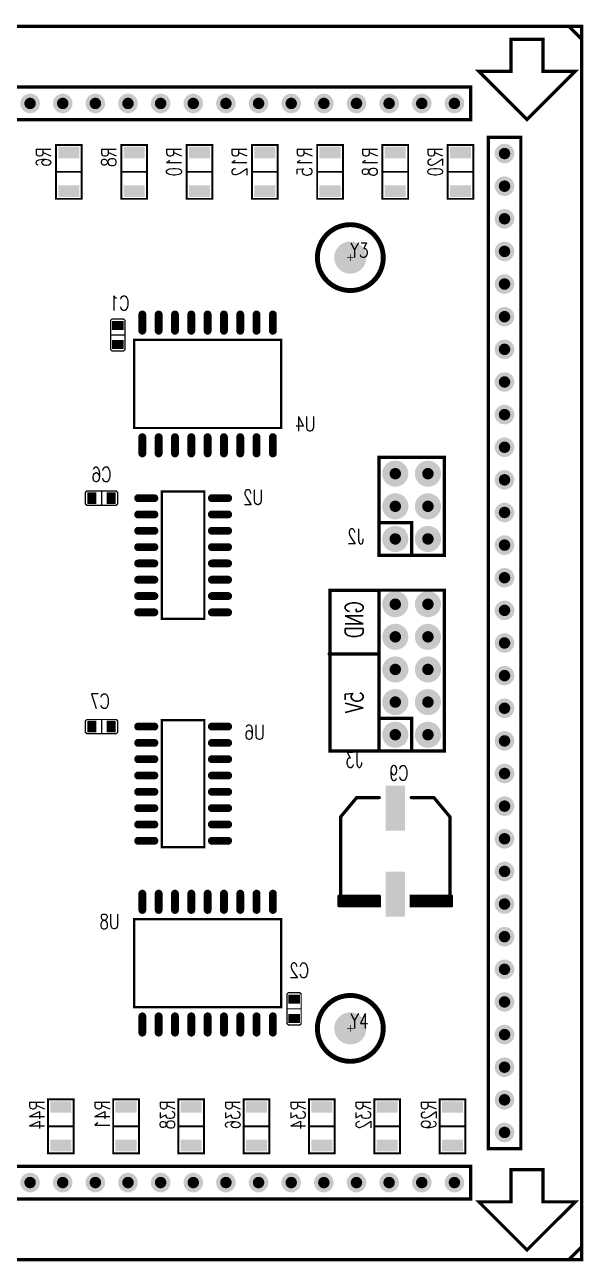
# Model space of a CAD drawing. Extents: x -18.1 to 78.1, y -18.1 to 78.1.
# Drawn here: x 34.7 to 78.1, y -18.1 to 78.1 of the extents above; entities that cross this region are included whole.
import ezdxf

# ---------------------------------------------------------------- set-up
doc = ezdxf.new("R2010")
doc.units = 0
for name, color, linetype in [('2D_LINE_29', 146, 'CONTINUOUS'), ('BOARD_OUTLINE_00', 254, 'CONTINUOUS'), ('COPPER_26', 254, 'CONTINUOUS'), ('COPPER_29', 146, 'CONTINUOUS'), ('DRIL_NPLTE_THRU_01', 3, 'CONTINUOUS'), ('DRIL_NPLTE_THRU_02', 1, 'CONTINUOUS'), ('DRIL_PLTE_THRU_01', 3, 'CONTINUOUS'), ('DRIL_PLTE_THRU_02', 1, 'CONTINUOUS'), ('DRIL_SYMBOL', 254, 'CONTINUOUS'), ('PADS_BOT', 16, 'CONTINUOUS'), ('PADS_INNER', 96, 'CONTINUOUS'), ('PADS_TOP', 96, 'CONTINUOUS'), ('PADS_XR_25', 253, 'CONTINUOUS'), ('PART_BOT_2DLINE_00', 130, 'CONTINUOUS'), ('PART_NAME_01', 254, 'CONTINUOUS'), ('PART_NAME_02', 130, 'CONTINUOUS'), ('PART_TOP_2DLINE_00', 254, 'CONTINUOUS'), ('PART_TOP_2DLINE_01', 254, 'CONTINUOUS'), ('PART_TOP_2DLINE_25', 6, 'CONTINUOUS'), ('PART_TOP_CUTOUT_01', 254, 'CONTINUOUS'), ('TEXT_29', 146, 'CONTINUOUS')]:
    doc.layers.add(name, color=color, linetype=linetype)
doc.styles.add('W0$254', font='simplex', dxfattribs={"width": 0.75})

# ---------------------------------------------------------------- blocks, each defined once
blk = doc.blocks.new('SMOOTH_0$254')
at = {"const_width": 0.127}
blk.add_lwpolyline([(-0.0635, 0, 1), (0.0635, 0, 1)], format="xyb", close=True, dxfattribs=at)
blk = doc.blocks.new('BOARD_13')
at = {"layer": 'BOARD_OUTLINE_00', "const_width": 0.254}
blk.add_lwpolyline([(0, -1.54), (1, -2.54), (95, -2.54), (96, -1.54), (96, 92.46), (95, 93.46), (1, 93.46), (0, 92.46)], close=True, dxfattribs=at)
at = {"layer": 'BOARD_OUTLINE_00'}
for p in [(1, 93.46), (95, 93.46), (0, 92.46), (96, 92.46), (0, -1.54), (96, -1.54), (1, -2.54), (95, -2.54)]:
    blk.add_blockref('SMOOTH_0$254', p, dxfattribs=at)
blk = doc.blocks.new('DRAWING_23')
at = {"layer": '2D_LINE_29', "const_width": 0.254}
blk.add_lwpolyline([(0, -0.1905), (-3.81, -0.1905), (-3.81, -12.7), (0, -12.7)], close=True, dxfattribs=at)
at = {"layer": '2D_LINE_29'}
for p in [(-3.81, -0.1905), (0, -0.1905), (-3.81, -12.7), (0, -12.7)]:
    blk.add_blockref('SMOOTH_0$254', p, dxfattribs=at)
blk = doc.blocks.new('DRAWING_24')
at = {"layer": '2D_LINE_29', "const_width": 0.254}
blk.add_lwpolyline([(0, 0), (-3.81, 0)], dxfattribs=at)
at = {"layer": '2D_LINE_29'}
for p in [(-3.81, 0), (0, 0)]:
    blk.add_blockref('SMOOTH_0$254', p, dxfattribs=at)
blk = doc.blocks.new('COPPER_19')
at = {"layer": 'COPPER_26', "const_width": 0.254}
blk.add_lwpolyline([(0, -2.5), (-2.5, -2.5), (-2.5, -5), (-5, -5), (-1.25, -8.75), (2.5, -5), (0, -5)], close=True, dxfattribs=at)
at = {"layer": 'COPPER_26'}
for p in [(-2.5, -2.5), (0, -2.5), (-5, -5), (-2.5, -5), (0, -5), (2.5, -5), (-1.25, -8.75)]:
    blk.add_blockref('SMOOTH_0$254', p, dxfattribs=at)
blk = doc.blocks.new('COPPER_20')
at = {"layer": 'COPPER_29', "const_width": 0.254}
blk.add_lwpolyline([(0, -2.5), (-2.5, -2.5), (-2.5, -5), (-5, -5), (-1.25, -8.75), (2.5, -5), (0, -5)], close=True, dxfattribs=at)
at = {"layer": 'COPPER_29'}
for p in [(-2.5, -2.5), (0, -2.5), (-5, -5), (-2.5, -5), (0, -5), (2.5, -5), (-1.25, -8.75)]:
    blk.add_blockref('SMOOTH_0$254', p, dxfattribs=at)
blk = doc.blocks.new('SMOOTH_0$1')
at = {"const_width": 0.05}
blk.add_lwpolyline([(-0.025, 0, 1), (0.025, 0, 1)], format="xyb", close=True, dxfattribs=at)
blk = doc.blocks.new('PART_BODY_BOT_1')
at = {"layer": 'PART_BOT_2DLINE_00', "const_width": 0.1}
blk.add_lwpolyline([(-1.15, 0.55), (-1.25, 0.45), (-1.25, -0.45), (-1.15, -0.55), (1.15, -0.55), (1.25, -0.45), (1.25, 0.45), (1.15, 0.55)], close=True, dxfattribs=at)
blk.add_lwpolyline([(0, 0.55), (0, -0.55)], dxfattribs=at)
at = {"layer": 'PART_BOT_2DLINE_00'}
for p in [(-1.25, 0.45), (-1.15, 0.55), (0, 0.55), (1.15, 0.55), (1.25, 0.45), (-1.25, -0.45), (-1.15, -0.55), (0, -0.55), (1.15, -0.55), (1.25, -0.45)]:
    blk.add_blockref('SMOOTH_0$1', p, dxfattribs=at)
blk = doc.blocks.new('DRIL_HOLE_0')
blk.add_lwpolyline([(0, 0, 1), (0, 0, 1)], format="xyb", close=True)
blk = doc.blocks.new('PAD_0')
blk.add_lwpolyline([(0, 0, 1), (0, 0, 1)], format="xyb", close=True)
blk = doc.blocks.new('PAD_1')
at = {"const_width": 0.7}
blk.add_lwpolyline([(-0.45, 0), (0.45, 0)], dxfattribs=at)
blk = doc.blocks.new('STK_BOT_3')
at = {"layer": 'DRIL_PLTE_THRU_01'}
blk.add_blockref('DRIL_HOLE_0', (0, 0), dxfattribs=at)
at = {"layer": 'DRIL_PLTE_THRU_02'}
blk.add_blockref('DRIL_HOLE_0', (0, 0), dxfattribs=at)
at = {"layer": 'PADS_BOT', "rotation": 90}
blk.add_blockref('PAD_1', (0, 0), dxfattribs=at)
at = {"layer": 'PADS_INNER'}
blk.add_blockref('PAD_0', (0, 0), dxfattribs=at)
at = {"layer": 'PADS_TOP'}
blk.add_blockref('PAD_0', (0, 0), dxfattribs=at)
blk = doc.blocks.new('SYM_BOT_2')
for name, p in [('PART_BODY_BOT_1', (0, 0)), ('STK_BOT_3', (-0.750062, 0)), ('STK_BOT_3', (0.750062, 0))]:
    blk.add_blockref(name, p)
blk = doc.blocks.new('PART_BOT_0')
blk.add_blockref('SYM_BOT_2', (0, 0))
at = {"layer": 'PART_NAME_02', "style": 'W0$254', "width": 0.75}
blk.add_text('C1', height=1.1557, rotation=90, dxfattribs=at).set_placement((-1.905, -0.889))
blk = doc.blocks.new('PART_BOT_1')
blk.add_blockref('SYM_BOT_2', (0, 0))
at = {"layer": 'PART_NAME_02', "style": 'W0$254', "width": 0.75}
blk.add_text('C2', height=1.1557, rotation=270, dxfattribs=at).set_placement((2.413, 1.143))
blk = doc.blocks.new('PART_BOT_5')
blk.add_blockref('SYM_BOT_2', (0, 0))
at = {"layer": 'PART_NAME_02', "style": 'W0$254', "width": 0.75}
blk.add_text('C6', height=1.1557, dxfattribs=at).set_placement((-0.762, 1.27))
blk = doc.blocks.new('PART_BOT_6')
blk.add_blockref('SYM_BOT_2', (0, 0))
at = {"layer": 'PART_NAME_02', "style": 'W0$254', "width": 0.75}
blk.add_text('C7', height=1.1557, dxfattribs=at).set_placement((-0.635, 1.397))
blk = doc.blocks.new('PART_BODY_BOT_2')
at = {"layer": 'PART_BOT_2DLINE_00', "const_width": 0.254}
for points in [[(-0.825, 1.25), (-0.825, 3), (0.675, 4.25), (6.925, 4.25), (6.925, 2)], [(6.85, 4.375), (7.6, 4.375)], [(6.85, 1.25), (6.85, 4.25)], [(6.85, 4.25), (7.6, 4.25)], [(6.922, 4.318), (7.557, 4.318), (7.557, 1.905), (6.922, 1.905), (6.922, 4.318), (7.43, 4.191), (7.43, 2.032), (7.049, 2.032), (7.049, 4.191), (7.303, 4.191), (7.303, 2.159), (7.176, 2.159), (7.176, 4.064)], [(6.975, 4.25), (6.975, 1.25), (7.6, 1.25), (7.6, 4.25)], [(7.475, 1.375), (7.475, 1.875), (7.225, 1.875), (7.225, 1.375), (7.35, 1.375), (7.35, 1.75)], [(6.85, 1.25), (7.6, 1.25)], [(6.922, -1.905), (6.925, -4.25), (0.675, -4.25), (-0.825, -3), (-0.825, -1.25)], [(6.85, -2), (6.85, -1.25), (7.6, -1.25), (7.6, -2), (6.975, -2), (6.975, -1.5), (7.35, -1.5), (7.35, -1.75), (7.1, -1.75), (7.1, -1.625)], [(6.85, -1.25), (6.85, -4.375)], [(6.922, -1.905), (7.557, -1.905), (7.557, -4.318), (6.922, -4.318), (6.922, -1.905), (7.43, -2.032), (7.43, -4.191), (7.049, -4.191), (7.049, -2.032), (7.303, -2.032), (7.303, -4.064), (7.176, -4.064), (7.176, -2.159)], [(6.975, -1.375), (7.6, -1.375)], [(7.6, -1.375), (7.6, -4.375)], [(6.85, -4.375), (7.6, -4.375)]]:
    blk.add_lwpolyline(points, dxfattribs=at)
at = {"layer": 'PART_BOT_2DLINE_00'}
for p in [(0.675, 4.25), (6.85, 4.375), (6.85, 4.25), (6.85, 4.25), (6.922, 4.318), (6.922, 4.318), (6.925, 4.25), (6.975, 4.25), (7.049, 4.191), (7.176, 4.064), (7.303, 4.191), (7.43, 4.191), (7.557, 4.318), (7.6, 4.375), (7.6, 4.25), (7.6, 4.25), (-0.825, 3), (6.922, 1.905), (6.925, 2), (7.049, 2.032), (7.176, 2.159), (7.225, 1.875), (7.303, 2.159), (7.43, 2.032), (7.475, 1.875), (7.557, 1.905), (-0.825, 1.25), (6.85, 1.25), (6.85, 1.25), (6.975, 1.25), (7.225, 1.375), (7.35, 1.75), (7.35, 1.375), (7.475, 1.375), (7.6, 1.25), (7.6, 1.25), (-0.825, -1.25), (6.85, -1.25), (6.85, -1.25), (6.85, -2), (6.922, -1.905), (6.922, -1.905), (6.922, -1.905), (6.975, -1.375), (6.975, -1.5), (6.975, -2), (7.049, -2.032), (7.1, -1.625), (7.1, -1.75), (7.303, -2.032), (7.35, -1.5), (7.35, -1.75), (7.43, -2.032), (7.557, -1.905), (7.6, -1.25), (7.6, -1.375), (7.6, -1.375), (7.6, -2), (-0.825, -3), (7.176, -2.159), (0.675, -4.25), (6.85, -4.375), (6.85, -4.375), (6.922, -4.318), (6.925, -4.25), (7.049, -4.191), (7.176, -4.064), (7.303, -4.064), (7.43, -4.191), (7.557, -4.318), (7.6, -4.375), (7.6, -4.375)]:
    blk.add_blockref('SMOOTH_0$254', p, dxfattribs=at)
blk = doc.blocks.new('PAD_2')
at = {"const_width": 1.5}
blk.add_lwpolyline([(-1.75, 0), (1.75, 0)], dxfattribs=at)
blk = doc.blocks.new('STK_BOT_4')
at = {"layer": 'DRIL_PLTE_THRU_01'}
blk.add_blockref('DRIL_HOLE_0', (0, 0), dxfattribs=at)
at = {"layer": 'DRIL_PLTE_THRU_02'}
blk.add_blockref('DRIL_HOLE_0', (0, 0), dxfattribs=at)
at = {"layer": 'PADS_BOT'}
blk.add_blockref('PAD_2', (0, 0), dxfattribs=at)
at = {"layer": 'PADS_INNER'}
blk.add_blockref('PAD_0', (0, 0), dxfattribs=at)
at = {"layer": 'PADS_TOP'}
blk.add_blockref('PAD_0', (0, 0), dxfattribs=at)
at = {"layer": 'PADS_XR_25'}
blk.add_blockref('PAD_0', (0, 0), dxfattribs=at)
blk = doc.blocks.new('SYM_BOT_3')
for name, p in [('PART_BODY_BOT_2', (0, 0)), ('STK_BOT_4', (0, 0)), ('STK_BOT_4', (6.7, 0))]:
    blk.add_blockref(name, p)
blk = doc.blocks.new('PART_BOT_8')
blk.add_blockref('SYM_BOT_3', (0, 0))
at = {"layer": 'PART_NAME_02', "style": 'W0$254', "width": 0.75}
blk.add_text('C9', height=1.1557, rotation=90, dxfattribs=at).set_placement((-2.159, -1.016))
blk = doc.blocks.new('PART_BODY_BOT_4')
at = {"layer": 'PART_BOT_2DLINE_00', "const_width": 0.254}
blk.add_lwpolyline([(-1.27, 1.27), (3.81, 1.27), (3.81, -6.35), (-1.27, -6.35)], close=True, dxfattribs=at)
blk.add_lwpolyline([(-1.27, -1.27), (1.27, -1.27), (1.27, 1.27)], dxfattribs=at)
at = {"layer": 'PART_BOT_2DLINE_00'}
for p in [(-1.27, 1.27), (1.27, 1.27), (3.81, 1.27), (-1.27, -1.27), (1.27, -1.27), (-1.27, -6.35), (3.81, -6.35)]:
    blk.add_blockref('SMOOTH_0$254', p, dxfattribs=at)
blk = doc.blocks.new('DRIL_SYMBOL_0$889')
at = {"layer": 'DRIL_SYMBOL', "const_width": 0.0508}
for points in [[(-0.254, 0), (0.254, 0)], [(0, -0.254), (0, 0.254)]]:
    blk.add_lwpolyline(points, dxfattribs=at)
blk = doc.blocks.new('DRIL_HOLE_0$889')
at = {"const_width": 0.4445}
blk.add_lwpolyline([(-0.22225, 0, 1), (0.22225, 0, 1)], format="xyb", close=True, dxfattribs=at)
blk.add_blockref('DRIL_SYMBOL_0$889', (0, 0))
blk = doc.blocks.new('PAD_3')
at = {"const_width": 1.016}
blk.add_lwpolyline([(0, -0.508, 1), (0, 0.508, 1)], format="xyb", close=True, dxfattribs=at)
blk = doc.blocks.new('PAD_4')
at = {"const_width": 1.524}
blk.add_lwpolyline([(-0.762, 0), (0.762, 0)], dxfattribs=at)
blk = doc.blocks.new('STK_BOT_6')
at = {"layer": 'DRIL_PLTE_THRU_01'}
blk.add_blockref('DRIL_HOLE_0$889', (0, 0), dxfattribs=at)
at = {"layer": 'DRIL_PLTE_THRU_02'}
blk.add_blockref('DRIL_HOLE_0$889', (0, 0), dxfattribs=at)
at = {"layer": 'PADS_BOT'}
blk.add_blockref('PAD_4', (0, 0), dxfattribs=at)
at = {"layer": 'PADS_INNER'}
blk.add_blockref('PAD_4', (0, 0), dxfattribs=at)
at = {"layer": 'PADS_TOP'}
blk.add_blockref('PAD_4', (0, 0), dxfattribs=at)
at = {"layer": 'PADS_XR_25'}
blk.add_blockref('PAD_3', (0, 0), dxfattribs=at)
blk = doc.blocks.new('PAD_5')
at = {"const_width": 0.762}
blk.add_lwpolyline([(0, -0.381, 1), (0, 0.381, 1)], format="xyb", close=True, dxfattribs=at)
blk = doc.blocks.new('STK_BOT_5')
at = {"layer": 'DRIL_PLTE_THRU_01'}
blk.add_blockref('DRIL_HOLE_0$889', (0, 0), dxfattribs=at)
at = {"layer": 'DRIL_PLTE_THRU_02'}
blk.add_blockref('DRIL_HOLE_0$889', (0, 0), dxfattribs=at)
at = {"layer": 'PADS_BOT'}
blk.add_blockref('PAD_5', (0, 0), dxfattribs=at)
at = {"layer": 'PADS_INNER'}
blk.add_blockref('PAD_5', (0, 0), dxfattribs=at)
at = {"layer": 'PADS_TOP'}
blk.add_blockref('PAD_5', (0, 0), dxfattribs=at)
at = {"layer": 'PADS_XR_25'}
blk.add_blockref('PAD_3', (0, 0), dxfattribs=at)
blk = doc.blocks.new('SYM_BOT_5')
for name, p in [('STK_BOT_6', (0, 0)), ('PART_BODY_BOT_4', (0, 0)), ('STK_BOT_5', (2.54, 0)), ('STK_BOT_5', (0, -2.54)), ('STK_BOT_5', (2.54, -2.54)), ('STK_BOT_5', (0, -5.08)), ('STK_BOT_5', (2.54, -5.08))]:
    blk.add_blockref(name, p)
blk = doc.blocks.new('PART_BOT_9')
blk.add_blockref('SYM_BOT_5', (0, 0))
at = {"layer": 'PART_NAME_02', "style": 'W0$254', "width": 0.75}
blk.add_text('J2', height=1.1557, rotation=180, dxfattribs=at).set_placement((-2.413, 0.381))
blk = doc.blocks.new('PART_BODY_BOT_5')
at = {"layer": 'PART_BOT_2DLINE_00', "const_width": 0.254}
blk.add_lwpolyline([(-1.27, 1.27), (3.81, 1.27), (3.81, -11.25), (-1.27, -11.25)], close=True, dxfattribs=at)
blk.add_lwpolyline([(-1.27, -1.27), (1.27, -1.27), (1.27, 1.27)], dxfattribs=at)
at = {"layer": 'PART_BOT_2DLINE_00'}
for p in [(-1.27, 1.27), (1.27, 1.27), (3.81, 1.27), (-1.27, -1.27), (1.27, -1.27), (-1.27, -11.25), (3.81, -11.25)]:
    blk.add_blockref('SMOOTH_0$254', p, dxfattribs=at)
blk = doc.blocks.new('SYM_BOT_6')
for name, p in [('STK_BOT_6', (0, 0)), ('PART_BODY_BOT_5', (0, 0)), ('STK_BOT_5', (2.54, 0)), ('STK_BOT_5', (0, -2.54)), ('STK_BOT_5', (2.54, -2.54)), ('STK_BOT_5', (0, -5.08)), ('STK_BOT_5', (2.54, -5.08)), ('STK_BOT_5', (0, -7.62)), ('STK_BOT_5', (2.54, -7.62)), ('STK_BOT_5', (0, -10.16)), ('STK_BOT_5', (2.54, -10.16))]:
    blk.add_blockref(name, p)
blk = doc.blocks.new('PART_BOT_10')
blk.add_blockref('SYM_BOT_6', (0, 0))
at = {"layer": 'PART_NAME_02', "style": 'W0$254', "width": 0.75}
blk.add_text('J3', height=1.1557, rotation=180, dxfattribs=at).set_placement((-2.54, 2.54))
blk = doc.blocks.new('SMOOTH_0$1524')
at = {"const_width": 0.0762}
blk.add_lwpolyline([(-0.0381, 0, 1), (0.0381, 0, 1)], format="xyb", close=True, dxfattribs=at)
blk = doc.blocks.new('PART_BODY_BOT_7')
at = {"layer": 'PART_BOT_2DLINE_00', "const_width": 0.152}
blk.add_lwpolyline([(-1, -2.1), (1, -2.1), (1, 2.1), (-1, 2.1)], close=True, dxfattribs=at)
blk.add_lwpolyline([(-1, 0), (1, 0)], dxfattribs=at)
at = {"layer": 'PART_BOT_2DLINE_00'}
for p in [(-1, 2.1), (1, 2.1), (-1, 0), (1, 0), (-1, -2.1), (1, -2.1)]:
    blk.add_blockref('SMOOTH_0$1524', p, dxfattribs=at)
blk = doc.blocks.new('PAD_7')
at = {"const_width": 0.9}
blk.add_lwpolyline([(-0.82, 0), (0.82, 0)], dxfattribs=at)
blk = doc.blocks.new('STK_BOT_10')
at = {"layer": 'DRIL_PLTE_THRU_01'}
blk.add_blockref('DRIL_HOLE_0', (0, 0), dxfattribs=at)
at = {"layer": 'DRIL_PLTE_THRU_02'}
blk.add_blockref('DRIL_HOLE_0', (0, 0), dxfattribs=at)
at = {"layer": 'PADS_BOT'}
blk.add_blockref('PAD_7', (0, 0), dxfattribs=at)
at = {"layer": 'PADS_INNER'}
blk.add_blockref('PAD_0', (0, 0), dxfattribs=at)
at = {"layer": 'PADS_TOP'}
blk.add_blockref('PAD_0', (0, 0), dxfattribs=at)
blk = doc.blocks.new('SYM_BOT_8')
for name, p in [('STK_BOT_10', (0, 1.5)), ('PART_BODY_BOT_7', (0, 0)), ('STK_BOT_10', (0, -1.5))]:
    blk.add_blockref(name, p)
blk = doc.blocks.new('PART_BOT_22')
blk.add_blockref('SYM_BOT_8', (0, 0))
at = {"layer": 'PART_NAME_02', "style": 'W0$254', "width": 0.75}
blk.add_text('R29', height=1.1557, rotation=90, dxfattribs=at).set_placement((-1.27, -2.032))
blk = doc.blocks.new('PART_BOT_25')
blk.add_blockref('SYM_BOT_8', (0, 0))
at = {"layer": 'PART_NAME_02', "style": 'W0$254', "width": 0.75}
blk.add_text('R32', height=1.1557, rotation=90, dxfattribs=at).set_placement((-1.27, -2.032))
blk = doc.blocks.new('PART_BOT_27')
blk.add_blockref('SYM_BOT_8', (0, 0))
at = {"layer": 'PART_NAME_02', "style": 'W0$254', "width": 0.75}
blk.add_text('R34', height=1.1557, rotation=90, dxfattribs=at).set_placement((-1.27, -2.032))
blk = doc.blocks.new('PART_BOT_29')
blk.add_blockref('SYM_BOT_8', (0, 0))
at = {"layer": 'PART_NAME_02', "style": 'W0$254', "width": 0.75}
blk.add_text('R36', height=1.1557, rotation=90, dxfattribs=at).set_placement((-1.27, -2.032))
blk = doc.blocks.new('PART_BOT_31')
blk.add_blockref('SYM_BOT_8', (0, 0))
at = {"layer": 'PART_NAME_02', "style": 'W0$254', "width": 0.75}
blk.add_text('R38', height=1.1557, rotation=90, dxfattribs=at).set_placement((-1.27, -2.032))
blk = doc.blocks.new('PART_BOT_35')
blk.add_blockref('SYM_BOT_8', (0, 0))
at = {"layer": 'PART_NAME_02', "style": 'W0$254', "width": 0.75}
blk.add_text('R41', height=1.1557, rotation=90, dxfattribs=at).set_placement((-1.27, -2.032))
blk = doc.blocks.new('PART_BOT_38')
blk.add_blockref('SYM_BOT_8', (0, 0))
at = {"layer": 'PART_NAME_02', "style": 'W0$254', "width": 0.75}
blk.add_text('R44', height=1.1557, rotation=90, dxfattribs=at).set_placement((-1.27, -2.032))
blk = doc.blocks.new('SMOOTH_0$1778')
at = {"const_width": 0.0889}
blk.add_lwpolyline([(-0.04445, 0, 1), (0.04445, 0, 1)], format="xyb", close=True, dxfattribs=at)
blk = doc.blocks.new('PART_BODY_BOT_8')
at = {"layer": 'PART_BOT_2DLINE_00', "const_width": 0.178}
blk.add_lwpolyline([(-4.953, -1.651), (4.953, -1.651), (4.953, 1.651), (-4.953, 1.651)], close=True, dxfattribs=at)
at = {"layer": 'PART_BOT_2DLINE_00'}
for p in [(-4.953, 1.651), (4.953, 1.651), (-4.953, -1.651), (4.953, -1.651)]:
    blk.add_blockref('SMOOTH_0$1778', p, dxfattribs=at)
blk = doc.blocks.new('PAD_8')
at = {"const_width": 0.3048}
blk.add_lwpolyline([(-0.635, -0.1524), (0.635, -0.1524, 1), (0.635, 0.1524), (-0.635, 0.1524, 1)], format="xyb", close=True, dxfattribs=at)
blk = doc.blocks.new('STK_BOT_11')
at = {"layer": 'DRIL_PLTE_THRU_01'}
blk.add_blockref('DRIL_HOLE_0', (0, 0), dxfattribs=at)
at = {"layer": 'DRIL_PLTE_THRU_02'}
blk.add_blockref('DRIL_HOLE_0', (0, 0), dxfattribs=at)
at = {"layer": 'PADS_BOT', "rotation": 90}
blk.add_blockref('PAD_8', (0, 0), dxfattribs=at)
at = {"layer": 'PADS_INNER'}
blk.add_blockref('PAD_0', (0, 0), dxfattribs=at)
at = {"layer": 'PADS_TOP'}
blk.add_blockref('PAD_0', (0, 0), dxfattribs=at)
blk = doc.blocks.new('SYM_BOT_9')
for name, p in [('STK_BOT_11', (-4.445, 2.8702)), ('STK_BOT_11', (-3.175, 2.8702)), ('STK_BOT_11', (-1.905, 2.8702)), ('STK_BOT_11', (-0.635, 2.8702)), ('STK_BOT_11', (0.635, 2.8702)), ('STK_BOT_11', (1.905, 2.8702)), ('STK_BOT_11', (3.175, 2.8702)), ('STK_BOT_11', (4.445, 2.8702)), ('PART_BODY_BOT_8', (0, 0)), ('STK_BOT_11', (-4.445, -2.8702)), ('STK_BOT_11', (-3.175, -2.8702)), ('STK_BOT_11', (-1.905, -2.8702)), ('STK_BOT_11', (-0.635, -2.8702)), ('STK_BOT_11', (0.635, -2.8702)), ('STK_BOT_11', (1.905, -2.8702)), ('STK_BOT_11', (3.175, -2.8702)), ('STK_BOT_11', (4.445, -2.8702))]:
    blk.add_blockref(name, p)
blk = doc.blocks.new('PART_BOT_51')
blk.add_blockref('SYM_BOT_9', (0, 0))
at = {"layer": 'PART_NAME_02', "style": 'W0$254', "width": 0.75}
blk.add_text('U2', height=1.1557, rotation=90, dxfattribs=at).set_placement((-3.937, -6.223))
blk = doc.blocks.new('PART_BODY_BOT_10')
at = {"layer": 'PART_BOT_2DLINE_00', "const_width": 0.178}
blk.add_lwpolyline([(-5.715, -3.429), (5.715, -3.429), (5.715, 3.429), (-5.715, 3.429)], close=True, dxfattribs=at)
at = {"layer": 'PART_BOT_2DLINE_00'}
for p in [(-5.715, 3.429), (5.715, 3.429), (-5.715, -3.429), (5.715, -3.429)]:
    blk.add_blockref('SMOOTH_0$1778', p, dxfattribs=at)
blk = doc.blocks.new('SYM_BOT_11')
for name, p in [('STK_BOT_11', (-5.08, 4.7752)), ('STK_BOT_11', (-3.81, 4.7752)), ('STK_BOT_11', (-2.54, 4.7752)), ('STK_BOT_11', (-1.27, 4.7752)), ('STK_BOT_11', (0, 4.7752)), ('STK_BOT_11', (1.27, 4.7752)), ('STK_BOT_11', (2.54, 4.7752)), ('STK_BOT_11', (3.81, 4.7752)), ('STK_BOT_11', (5.08, 4.7752)), ('PART_BODY_BOT_10', (0, 0)), ('STK_BOT_11', (-5.08, -4.7752)), ('STK_BOT_11', (-3.81, -4.7752)), ('STK_BOT_11', (-2.54, -4.7752)), ('STK_BOT_11', (-1.27, -4.7752)), ('STK_BOT_11', (0, -4.7752)), ('STK_BOT_11', (1.27, -4.7752)), ('STK_BOT_11', (2.54, -4.7752)), ('STK_BOT_11', (3.81, -4.7752)), ('STK_BOT_11', (5.08, -4.7752))]:
    blk.add_blockref(name, p)
blk = doc.blocks.new('PART_BOT_53')
blk.add_blockref('SYM_BOT_11', (0, 0))
at = {"layer": 'PART_NAME_02', "style": 'W0$254', "width": 0.75}
blk.add_text('U4', height=1.1557, dxfattribs=at).set_placement((-8.382, -3.683))
blk = doc.blocks.new('PART_BOT_55')
blk.add_blockref('SYM_BOT_9', (0, 0))
at = {"layer": 'PART_NAME_02', "style": 'W0$254', "width": 0.75}
blk.add_text('U6', height=1.1557, rotation=90, dxfattribs=at).set_placement((-3.429, -6.35))
blk = doc.blocks.new('PART_BOT_57')
blk.add_blockref('SYM_BOT_11', (0, 0))
at = {"layer": 'PART_NAME_02', "style": 'W0$254', "width": 0.75}
blk.add_text('U8', height=1.1557, rotation=180, dxfattribs=at).set_placement((-6.858, -2.667))
blk = doc.blocks.new('PART_BODY_TOP_12')
at = {"layer": 'PART_TOP_2DLINE_00', "const_width": 0.254}
blk.add_lwpolyline([(-48, 48), (-48, -45.83), (-45.83, -48), (48, -48), (48, 48)], close=True, dxfattribs=at)
at = {"layer": 'PART_TOP_2DLINE_01', "const_width": 0.254}
for points in [[(-39.37, 43.27), (-39.37, 40.73), (39.37, 40.73), (39.37, 43.27)], [(-43.27, 39.37), (-43.27, -39.37), (-40.73, -39.37), (-40.73, 39.37)], [(40.73, -39.37), (40.73, 39.37), (43.27, 39.37), (43.27, -39.37)], [(-39.37, -40.73), (-39.37, -43.27), (39.37, -43.27), (39.37, -40.73)]]:
    blk.add_lwpolyline(points, close=True, dxfattribs=at)
at = {"layer": 'PART_TOP_2DLINE_00'}
for p in [(-48, 48), (48, 48), (-48, -45.83), (-45.83, -48), (48, -48)]:
    blk.add_blockref('SMOOTH_0$254', p, dxfattribs=at)
at = {"layer": 'PART_TOP_2DLINE_01'}
for p in [(-39.37, 43.27), (39.37, 43.27), (-39.37, 40.73), (39.37, 40.73), (-43.27, 39.37), (-40.73, 39.37), (40.73, 39.37), (43.27, 39.37), (-43.27, -39.37), (-40.73, -39.37), (40.73, -39.37), (43.27, -39.37), (-39.37, -40.73), (39.37, -40.73), (-39.37, -43.27), (39.37, -43.27)]:
    blk.add_blockref('SMOOTH_0$254', p, dxfattribs=at)
blk = doc.blocks.new('STK_TOP_7')
at = {"layer": 'DRIL_PLTE_THRU_01'}
blk.add_blockref('DRIL_HOLE_0$889', (0, 0), dxfattribs=at)
at = {"layer": 'DRIL_PLTE_THRU_02'}
blk.add_blockref('DRIL_HOLE_0$889', (0, 0), dxfattribs=at)
at = {"layer": 'PADS_BOT'}
blk.add_blockref('PAD_5', (0, 0), dxfattribs=at)
at = {"layer": 'PADS_INNER'}
blk.add_blockref('PAD_5', (0, 0), dxfattribs=at)
at = {"layer": 'PADS_TOP'}
blk.add_blockref('PAD_5', (0, 0), dxfattribs=at)
blk = doc.blocks.new('SYM_TOP_12')
for name, p in [('PART_BODY_TOP_12', (0, 0)), ('STK_TOP_7', (-38.1, 42)), ('STK_TOP_7', (-35.56, 42)), ('STK_TOP_7', (-33.02, 42)), ('STK_TOP_7', (-30.48, 42)), ('STK_TOP_7', (-27.94, 42)), ('STK_TOP_7', (-25.4, 42)), ('STK_TOP_7', (-22.86, 42)), ('STK_TOP_7', (-20.32, 42)), ('STK_TOP_7', (-17.78, 42)), ('STK_TOP_7', (-15.24, 42)), ('STK_TOP_7', (-12.7, 42)), ('STK_TOP_7', (-10.16, 42)), ('STK_TOP_7', (-7.62, 42)), ('STK_TOP_7', (-5.08, 42)), ('STK_TOP_7', (-2.54, 42)), ('STK_TOP_7', (0, 42)), ('STK_TOP_7', (2.54, 42)), ('STK_TOP_7', (5.08, 42)), ('STK_TOP_7', (7.62, 42)), ('STK_TOP_7', (10.16, 42)), ('STK_TOP_7', (12.7, 42)), ('STK_TOP_7', (15.24, 42)), ('STK_TOP_7', (17.78, 42)), ('STK_TOP_7', (20.32, 42)), ('STK_TOP_7', (22.86, 42)), ('STK_TOP_7', (25.4, 42)), ('STK_TOP_7', (27.94, 42)), ('STK_TOP_7', (30.48, 42)), ('STK_TOP_7', (33.02, 42)), ('STK_TOP_7', (35.56, 42)), ('STK_TOP_7', (38.1, 42)), ('STK_TOP_7', (-42, 38.1)), ('STK_TOP_7', (42, 38.1)), ('STK_TOP_7', (-42, 35.56)), ('STK_TOP_7', (42, 35.56)), ('STK_TOP_7', (-42, 33.02)), ('STK_TOP_7', (42, 33.02)), ('STK_TOP_7', (-42, 30.48)), ('STK_TOP_7', (42, 30.48)), ('STK_TOP_7', (-42, 27.94)), ('STK_TOP_7', (42, 27.94)), ('STK_TOP_7', (-42, 25.4)), ('STK_TOP_7', (42, 25.4)), ('STK_TOP_7', (-42, 22.86)), ('STK_TOP_7', (42, 22.86)), ('STK_TOP_7', (-42, 20.32)), ('STK_TOP_7', (42, 20.32)), ('STK_TOP_7', (-42, 17.78)), ('STK_TOP_7', (42, 17.78)), ('STK_TOP_7', (-42, 15.24)), ('STK_TOP_7', (42, 15.24)), ('STK_TOP_7', (-42, 12.7)), ('STK_TOP_7', (42, 12.7)), ('STK_TOP_7', (-42, 10.16)), ('STK_TOP_7', (42, 10.16)), ('STK_TOP_7', (-42, 7.62)), ('STK_TOP_7', (42, 7.62)), ('STK_TOP_7', (-42, 5.08)), ('STK_TOP_7', (42, 5.08)), ('STK_TOP_7', (-42, 2.54)), ('STK_TOP_7', (42, 2.54)), ('STK_TOP_7', (-42, 0)), ('STK_TOP_7', (42, 0)), ('STK_TOP_7', (-42, -2.54)), ('STK_TOP_7', (42, -2.54)), ('STK_TOP_7', (-42, -5.08)), ('STK_TOP_7', (42, -5.08)), ('STK_TOP_7', (-42, -7.62)), ('STK_TOP_7', (42, -7.62)), ('STK_TOP_7', (-42, -10.16)), ('STK_TOP_7', (42, -10.16)), ('STK_TOP_7', (-42, -12.7)), ('STK_TOP_7', (42, -12.7)), ('STK_TOP_7', (-42, -15.24)), ('STK_TOP_7', (42, -15.24)), ('STK_TOP_7', (-42, -17.78)), ('STK_TOP_7', (42, -17.78)), ('STK_TOP_7', (-42, -20.32)), ('STK_TOP_7', (42, -20.32)), ('STK_TOP_7', (-42, -22.86)), ('STK_TOP_7', (42, -22.86)), ('STK_TOP_7', (-42, -25.4)), ('STK_TOP_7', (42, -25.4)), ('STK_TOP_7', (-42, -27.94)), ('STK_TOP_7', (42, -27.94)), ('STK_TOP_7', (-42, -30.48)), ('STK_TOP_7', (42, -30.48)), ('STK_TOP_7', (-42, -33.02)), ('STK_TOP_7', (42, -33.02)), ('STK_TOP_7', (-42, -35.56)), ('STK_TOP_7', (42, -35.56)), ('STK_TOP_7', (-42, -38.1)), ('STK_TOP_7', (42, -38.1)), ('STK_TOP_7', (-38.1, -42)), ('STK_TOP_7', (-35.56, -42)), ('STK_TOP_7', (-33.02, -42)), ('STK_TOP_7', (-30.48, -42)), ('STK_TOP_7', (-27.94, -42)), ('STK_TOP_7', (-25.4, -42)), ('STK_TOP_7', (-22.86, -42)), ('STK_TOP_7', (-20.32, -42)), ('STK_TOP_7', (-17.78, -42)), ('STK_TOP_7', (-15.24, -42)), ('STK_TOP_7', (-12.7, -42)), ('STK_TOP_7', (-10.16, -42)), ('STK_TOP_7', (-7.62, -42)), ('STK_TOP_7', (-5.08, -42)), ('STK_TOP_7', (-2.54, -42)), ('STK_TOP_7', (0, -42)), ('STK_TOP_7', (2.54, -42)), ('STK_TOP_7', (5.08, -42)), ('STK_TOP_7', (7.62, -42)), ('STK_TOP_7', (10.16, -42)), ('STK_TOP_7', (12.7, -42)), ('STK_TOP_7', (15.24, -42)), ('STK_TOP_7', (17.78, -42)), ('STK_TOP_7', (20.32, -42)), ('STK_TOP_7', (22.86, -42)), ('STK_TOP_7', (25.4, -42)), ('STK_TOP_7', (27.94, -42)), ('STK_TOP_7', (30.48, -42)), ('STK_TOP_7', (33.02, -42)), ('STK_TOP_7', (35.56, -42)), ('STK_TOP_7', (38.1, -42))]:
    blk.add_blockref(name, p)
blk = doc.blocks.new('PART_TOP_59')
blk.add_blockref('SYM_TOP_12', (0, 0))
at = {"layer": 'PART_NAME_01', "style": 'W0$254', "width": 0.75}
blk.add_text('LED1', height=1.1557, dxfattribs=at).set_placement((-40.03294, 44.04106))
blk = doc.blocks.new('PART_BOT_71')
blk.add_blockref('SYM_BOT_8', (0, 0))
at = {"layer": 'PART_NAME_02', "style": 'W0$254', "width": 0.75}
blk.add_text('R6', height=1.1557, rotation=270, dxfattribs=at).set_placement((1.397, 1.905))
blk = doc.blocks.new('PART_BOT_72')
blk.add_blockref('SYM_BOT_8', (0, 0))
at = {"layer": 'PART_NAME_02', "style": 'W0$254', "width": 0.75}
blk.add_text('R8', height=1.1557, rotation=270, dxfattribs=at).set_placement((1.397, 1.905))
blk = doc.blocks.new('PART_BOT_73')
blk.add_blockref('SYM_BOT_8', (0, 0))
at = {"layer": 'PART_NAME_02', "style": 'W0$254', "width": 0.75}
blk.add_text('R10', height=1.1557, rotation=270, dxfattribs=at).set_placement((1.397, 1.905))
blk = doc.blocks.new('PART_BOT_74')
blk.add_blockref('SYM_BOT_8', (0, 0))
at = {"layer": 'PART_NAME_02', "style": 'W0$254', "width": 0.75}
blk.add_text('R12', height=1.1557, rotation=270, dxfattribs=at).set_placement((1.397, 1.905))
blk = doc.blocks.new('PART_BOT_75')
blk.add_blockref('SYM_BOT_8', (0, 0))
at = {"layer": 'PART_NAME_02', "style": 'W0$254', "width": 0.75}
blk.add_text('R15', height=1.1557, rotation=270, dxfattribs=at).set_placement((1.397, 1.905))
blk = doc.blocks.new('PART_BOT_76')
blk.add_blockref('SYM_BOT_8', (0, 0))
at = {"layer": 'PART_NAME_02', "style": 'W0$254', "width": 0.75}
blk.add_text('R20', height=1.1557, rotation=270, dxfattribs=at).set_placement((1.397, 1.905))
blk = doc.blocks.new('PART_BOT_77')
blk.add_blockref('SYM_BOT_8', (0, 0))
at = {"layer": 'PART_NAME_02', "style": 'W0$254', "width": 0.75}
blk.add_text('R18', height=1.1557, rotation=270, dxfattribs=at).set_placement((1.397, 1.905))
blk = doc.blocks.new('PART_BODY_TOP_25')
at = {"layer": 'PART_TOP_2DLINE_25', "const_width": 0.254}
blk.add_lwpolyline([(2.5, 0, 1), (-2.5, 0, 1)], format="xyb", close=True, dxfattribs=at)
at = {"layer": 'PART_TOP_CUTOUT_01', "const_width": 0.254}
blk.add_lwpolyline([(2.627, 0, 1), (-2.627, 0, 1)], format="xyb", close=True, dxfattribs=at)
blk = doc.blocks.new('DRIL_SYMBOL_2$5')
at = {"layer": 'DRIL_SYMBOL', "const_width": 0.0508}
for points in [[(-0.254, 0), (0.254, 0)], [(0, -0.254), (0, 0.254)]]:
    blk.add_lwpolyline(points, dxfattribs=at)
blk = doc.blocks.new('DRIL_HOLE_2$5')
at = {"const_width": 1.25}
blk.add_lwpolyline([(-0.625, 0, 1), (0.625, 0, 1)], format="xyb", close=True, dxfattribs=at)
blk.add_blockref('DRIL_SYMBOL_2$5', (0, 0))
blk = doc.blocks.new('STK_TOP_28')
at = {"layer": 'DRIL_NPLTE_THRU_01'}
blk.add_blockref('DRIL_HOLE_2$5', (0, 0), dxfattribs=at)
at = {"layer": 'DRIL_NPLTE_THRU_02'}
blk.add_blockref('DRIL_HOLE_2$5', (0, 0), dxfattribs=at)
at = {"layer": 'PADS_BOT'}
blk.add_blockref('PAD_5', (0, 0), dxfattribs=at)
at = {"layer": 'PADS_INNER'}
blk.add_blockref('PAD_5', (0, 0), dxfattribs=at)
at = {"layer": 'PADS_TOP'}
blk.add_blockref('PAD_5', (0, 0), dxfattribs=at)
blk = doc.blocks.new('SYM_TOP_14')
for name in ['PART_BODY_TOP_25', 'STK_TOP_28']:
    blk.add_blockref(name, (0, 0))
blk = doc.blocks.new('PART_TOP_79')
blk.add_blockref('SYM_TOP_14', (0, 0))
at = {"layer": 'PART_NAME_01', "style": 'W0$254', "width": 0.75}
blk.add_text('Y3', height=1.1557, dxfattribs=at).set_placement((0, 0))
blk = doc.blocks.new('PART_TOP_80')
blk.add_blockref('SYM_TOP_14', (0, 0))
at = {"layer": 'PART_NAME_01', "style": 'W0$254', "width": 0.75}
blk.add_text('Y4', height=1.1557, dxfattribs=at).set_placement((0, 0))

msp = doc.modelspace()

# ---------------------------------------------------------------- block references
for name, p in [('PART_TOP_59', (29.9999, 29.9999)), ('BOARD_13', (-18, -15.46)), ('COPPER_20', (75, 79.5)), ('PART_TOP_79', (60, 60)), ('DRAWING_23', (62.23, 34.29)), ('DRAWING_24', (62.1665, 29.1465)), ('PART_TOP_80', (60, 0)), ('COPPER_19', (75, -8.5))]:
    msp.add_blockref(name, p)
at = {"xscale": -1}
for name, p in [('PART_BOT_71', (38.1, 66.675)), ('PART_BOT_72', (43.18, 66.675)), ('PART_BOT_73', (48.26, 66.675)), ('PART_BOT_74', (53.34, 66.675)), ('PART_BOT_75', (58.42, 66.675)), ('PART_BOT_77', (63.5, 66.675)), ('PART_BOT_76', (68.58, 66.675)), ('PART_BOT_53', (48.895, 50.165)), ('PART_BOT_5', (40.64, 41.275)), ('PART_BOT_6', (40.64, 23.495))]:
    msp.add_blockref(name, p, dxfattribs=at)
for name, p, rotation in [('PART_BOT_0', (41.91, 53.975), -270), ('PART_BOT_9', (63.5, 38.1), -180), ('PART_BOT_51', (46.99, 36.83), -270), ('PART_BOT_10', (63.5, 22.86), -180), ('PART_BOT_55', (46.99, 19.05), -270), ('PART_BOT_8', (63.5, 17.145), -270), ('PART_BOT_57', (48.895, 5.08), -180), ('PART_BOT_1', (55.626, 1.524), -90), ('PART_BOT_38', (37.465, -7.62), -180), ('PART_BOT_35', (42.545, -7.62), -180), ('PART_BOT_31', (47.625, -7.62), -180), ('PART_BOT_29', (52.705, -7.62), -180), ('PART_BOT_27', (57.785, -7.62), -180), ('PART_BOT_25', (62.865, -7.62), -180), ('PART_BOT_22', (67.945, -7.62), -180)]:
    msp.add_blockref(name, p, dxfattribs=dict(at, rotation=rotation))

# ---------------------------------------------------------------- texts
at = {"layer": 'TEXT_29', "style": 'W0$254', "text_generation_flag": 2, "width": 0.75}
for s, p in [('GND', (61, 33.25)), ('5V', (61, 26.25))]:
    msp.add_text(s, height=1.4, rotation=90, dxfattribs=at).set_placement(p)

doc.saveas('drawing.dxf')
